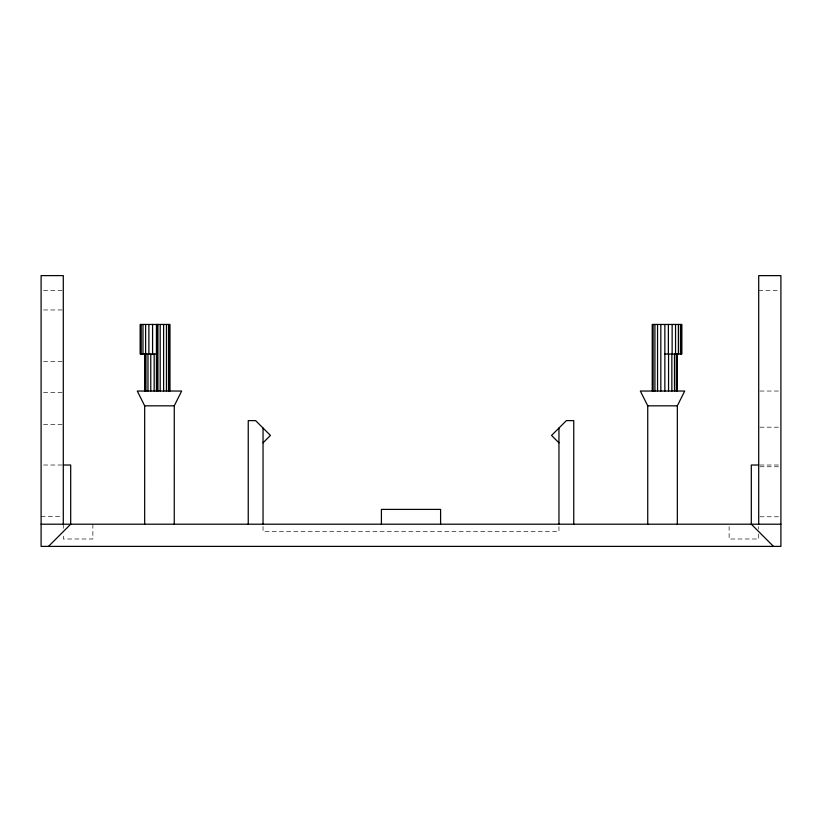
<?xml version="1.0" encoding="UTF-8"?>
<svg xmlns="http://www.w3.org/2000/svg" width="822" height="822" viewBox="0 0 822 822"><rect width="100%" height="100%" fill="white"/><g stroke="black" fill="none" stroke-linecap="round" stroke-linejoin="round"><path stroke-width="0.62" stroke-dasharray="4.11 3.08" d="M43.566 290.402L63.294 290.413M758.706 290.433L778.434 290.433M43.566 309.966L62.061 309.966M43.566 361.413L62.061 361.413M759.939 391.036L778.434 391.036M43.566 392.556L62.061 392.556M43.566 424.419L62.061 424.419M759.939 427.193L778.434 427.193M43.566 465.016L63.294 465.016M759.939 465.016L778.434 465.016M759.939 466.752L778.434 466.752M41.1 516.452L62.061 516.452M759.939 516.771L778.434 516.771M758.706 526.666L758.706 529.132M758.706 534.064L758.706 538.996L729.114 538.996L729.114 526.666M558.96 526.666L558.96 531.598L263.04 531.598L263.04 524.2M92.886 524.2L92.886 538.996L63.294 538.996L63.294 534.064M63.294 524.2L63.294 529.132"/><path stroke-width="1.23" d="M174.264 405.832L181.662 391.036L137.274 391.036L144.672 405.832L174.264 405.832L174.254 524.2M677.328 524.2L677.328 405.832L684.726 391.036L640.338 391.036L647.736 405.832L647.736 524.2M48.498 546.394L70.692 524.2L70.692 465.016L63.294 465.016M263.04 442.822L270.438 435.424L255.642 420.628L248.244 420.628L248.244 524.2M156.437 354.046L140.305 354.046L140.305 324.454L169.753 324.454L169.753 391.036M664.854 354.046L681.695 354.046L681.695 324.454L652.247 324.454L652.247 391.036M647.736 405.832L677.328 405.832M758.706 465.016L751.308 465.016L751.308 524.2L773.502 546.394M41.1 524.2L780.9 524.2M558.96 442.822L551.562 435.424L566.358 420.628L573.756 420.628L573.756 524.2M758.706 524.2L758.706 275.627L780.9 275.627L780.9 546.394L41.1 546.394L41.1 275.606L63.294 275.606L63.294 524.2M681.561 324.454L681.561 354.046M680.431 324.454L680.431 354.046M678.376 324.454L678.376 354.046M677.246 354.046L677.246 391.036M677.143 354.046L677.143 391.036M676.342 354.046L676.342 391.036M675.55 324.454L675.55 354.046M674.502 354.046L674.502 391.036M672.139 324.454L672.139 354.046M671.851 354.046L671.851 391.036M668.553 354.046L668.553 391.036M668.378 324.454L668.378 354.046M664.854 324.454L664.854 391.036M660.826 324.454L660.826 391.036M657.549 324.454L657.549 391.036M654.918 324.454L654.918 391.036M653.11 324.454L653.11 391.036M558.96 428.026L558.96 524.2M440.592 524.2L440.592 509.404L381.408 509.404L381.408 524.2M263.04 428.026L263.04 524.2M169.62 324.454L169.62 391.036M168.489 324.454L168.489 391.036M166.434 324.454L166.434 391.036M163.609 324.454L163.609 391.036M160.198 324.454L160.198 391.036M157.927 324.454L157.927 391.036M157.228 324.454L157.228 391.036M156.437 324.454L156.437 391.036M154.166 354.046L154.166 391.036M152.573 324.454L152.573 354.046M150.775 354.046L150.775 391.036M148.885 324.454L148.885 354.046M147.97 354.046L147.97 391.036M145.956 354.046L145.956 391.036M145.607 324.454L145.607 354.046M144.857 354.046L144.857 391.036M144.754 354.046L144.754 391.036M144.682 405.832L144.672 524.2M142.977 324.454L142.977 354.046M141.168 324.454L141.168 354.046M140.439 324.454L140.439 354.046"/></g></svg>
